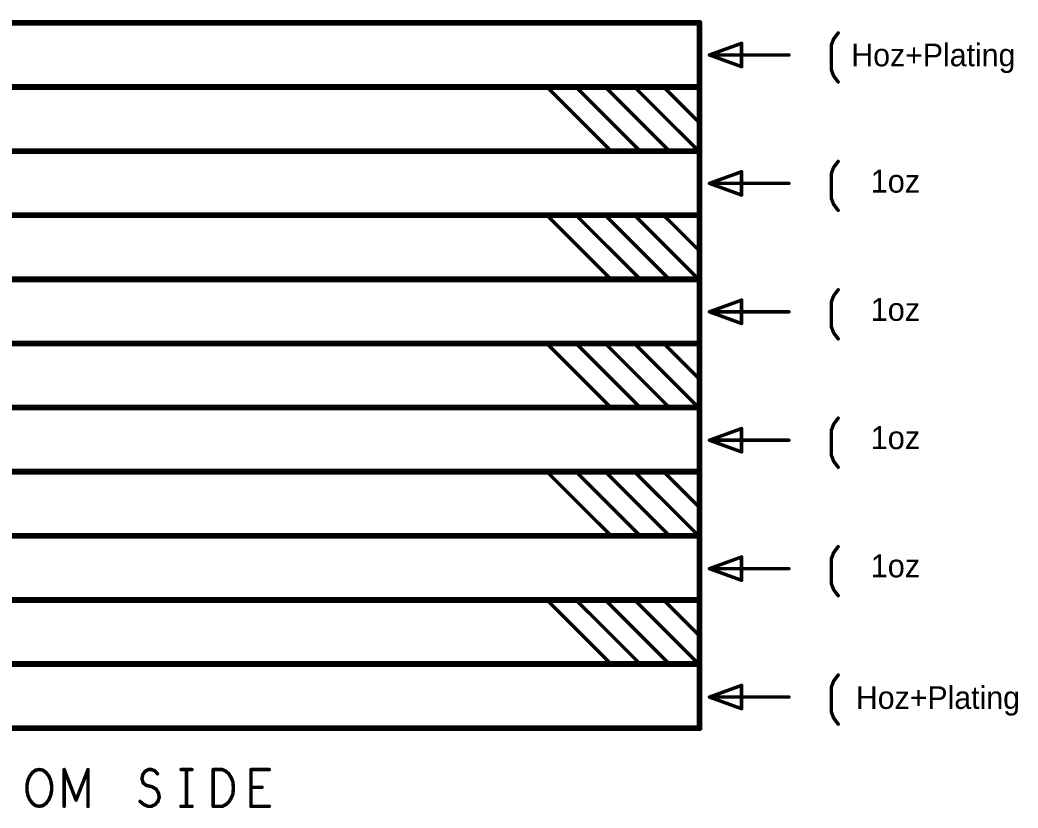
# Model space of a CAD drawing. Extents: x -2963 to -2452, y -1056 to -650.
# Drawn here: x -2582.35 to -2538.96, y -831 to -796.71 of the extents above; entities that cross this region are included whole.
import ezdxf

# ---------------------------------------------------------------- set-up
doc = ezdxf.new("R2010")
doc.units = 0
doc.header["$MEASUREMENT"] = 0
doc.layers.add('DRILLDRAWING', color=1, linetype='CONTINUOUS')

msp = doc.modelspace()

# ---------------------------------------------------------------- linework, layer by layer
at = {"layer": 'DRILLDRAWING'}
for points, const_width in [([(-2605.813, -796.838), (-2552.803, -796.838)], 0.254), ([(-2552.803, -827.528), (-2552.803, -796.838)], 0.254), ([(-2547.076, -797.81), (-2546.976, -797.543)], 0.152), ([(-2546.976, -797.543), (-2546.777, -797.277)], 0.152), ([(-2552.374, -798.235), (-2550.977, -797.727)], 0.152), ([(-2550.977, -798.743), (-2550.977, -797.727)], 0.152), ([(-2547.076, -798.877), (-2547.076, -797.81)], 0.152), ([(-2552.374, -798.235), (-2548.919, -798.235)], 0.152), ([(-2552.374, -798.235), (-2550.977, -798.743)], 0.152), ([(-2547.076, -798.877), (-2546.976, -799.144)], 0.152), ([(-2546.976, -799.144), (-2546.777, -799.41)], 0.152), ([(-2605.813, -799.628), (-2552.803, -799.628)], 0.254), ([(-2559.432, -799.639), (-2556.638, -802.433)], 0.152), ([(-2558.162, -799.639), (-2555.368, -802.433)], 0.152), ([(-2556.892, -799.639), (-2554.098, -802.433)], 0.152), ([(-2555.622, -799.639), (-2552.828, -802.433)], 0.152), ([(-2554.352, -799.639), (-2552.828, -801.163)], 0.152), ([(-2605.813, -802.418), (-2552.803, -802.418)], 0.254), ([(-2546.976, -803.131), (-2546.777, -802.865)], 0.152), ([(-2547.076, -803.398), (-2546.976, -803.131)], 0.152), ([(-2552.374, -803.823), (-2550.977, -803.315)], 0.152), ([(-2550.977, -804.331), (-2550.977, -803.315)], 0.152), ([(-2547.076, -804.465), (-2547.076, -803.398)], 0.152), ([(-2552.374, -803.823), (-2548.919, -803.823)], 0.152), ([(-2552.374, -803.823), (-2550.977, -804.331)], 0.152), ([(-2547.076, -804.465), (-2546.976, -804.732)], 0.152), ([(-2546.976, -804.732), (-2546.777, -804.998)], 0.152), ([(-2605.813, -805.208), (-2552.803, -805.208)], 0.254), ([(-2559.432, -805.219), (-2556.638, -808.013)], 0.152), ([(-2558.162, -805.219), (-2555.368, -808.013)], 0.152), ([(-2556.892, -805.219), (-2554.098, -808.013)], 0.152), ([(-2555.622, -805.219), (-2552.828, -808.013)], 0.152), ([(-2554.352, -805.219), (-2552.828, -806.743)], 0.152), ([(-2605.813, -807.998), (-2552.803, -807.998)], 0.254), ([(-2546.976, -808.719), (-2546.777, -808.453)], 0.152), ([(-2552.374, -809.411), (-2550.977, -808.903)], 0.152), ([(-2550.977, -809.919), (-2550.977, -808.903)], 0.152), ([(-2547.076, -808.986), (-2546.976, -808.719)], 0.152), ([(-2547.076, -810.053), (-2547.076, -808.986)], 0.152), ([(-2552.374, -809.411), (-2548.919, -809.411)], 0.152), ([(-2552.374, -809.411), (-2550.977, -809.919)], 0.152), ([(-2547.076, -810.053), (-2546.976, -810.32)], 0.152), ([(-2546.976, -810.32), (-2546.777, -810.586)], 0.152), ([(-2605.813, -810.788), (-2552.803, -810.788)], 0.254), ([(-2559.432, -810.799), (-2556.638, -813.593)], 0.152), ([(-2558.162, -810.799), (-2555.368, -813.593)], 0.152), ([(-2556.892, -810.799), (-2554.098, -813.593)], 0.152), ([(-2555.622, -810.799), (-2552.828, -813.593)], 0.152), ([(-2554.352, -810.799), (-2552.828, -812.323)], 0.152), ([(-2605.813, -813.578), (-2552.803, -813.578)], 0.254), ([(-2546.976, -814.307), (-2546.777, -814.041)], 0.152), ([(-2552.374, -814.999), (-2550.977, -814.491)], 0.152), ([(-2550.977, -815.507), (-2550.977, -814.491)], 0.152), ([(-2547.076, -814.574), (-2546.976, -814.307)], 0.152), ([(-2547.076, -815.641), (-2547.076, -814.574)], 0.152), ([(-2552.374, -814.999), (-2548.919, -814.999)], 0.152), ([(-2552.374, -814.999), (-2550.977, -815.507)], 0.152), ([(-2547.076, -815.641), (-2546.976, -815.908)], 0.152), ([(-2605.813, -816.368), (-2552.803, -816.368)], 0.254), ([(-2546.976, -815.908), (-2546.777, -816.174)], 0.152), ([(-2559.432, -816.379), (-2556.638, -819.173)], 0.152), ([(-2558.162, -816.379), (-2555.368, -819.173)], 0.152), ([(-2556.892, -816.379), (-2554.098, -819.173)], 0.152), ([(-2555.622, -816.379), (-2552.828, -819.173)], 0.152), ([(-2554.352, -816.379), (-2552.828, -817.903)], 0.152), ([(-2605.813, -819.158), (-2552.803, -819.158)], 0.254), ([(-2546.976, -819.895), (-2546.777, -819.629)], 0.152), ([(-2552.374, -820.587), (-2550.977, -820.079)], 0.152), ([(-2550.977, -821.095), (-2550.977, -820.079)], 0.152), ([(-2547.076, -820.162), (-2546.976, -819.895)], 0.152), ([(-2547.076, -821.229), (-2547.076, -820.162)], 0.152), ([(-2552.374, -820.587), (-2548.919, -820.587)], 0.152), ([(-2552.374, -820.587), (-2550.977, -821.095)], 0.152), ([(-2547.076, -821.229), (-2546.976, -821.496)], 0.152), ([(-2546.976, -821.496), (-2546.777, -821.762)], 0.152), ([(-2605.813, -821.948), (-2552.803, -821.948)], 0.254), ([(-2559.432, -821.959), (-2556.638, -824.753)], 0.152), ([(-2558.162, -821.959), (-2555.368, -824.753)], 0.152), ([(-2556.892, -821.959), (-2554.098, -824.753)], 0.152), ([(-2555.622, -821.959), (-2552.828, -824.753)], 0.152), ([(-2554.352, -821.959), (-2552.828, -823.483)], 0.152), ([(-2605.813, -824.738), (-2552.803, -824.738)], 0.254), ([(-2546.976, -825.483), (-2546.777, -825.217)], 0.152), ([(-2552.374, -826.175), (-2550.977, -825.667)], 0.152), ([(-2550.977, -826.683), (-2550.977, -825.667)], 0.152), ([(-2547.076, -825.75), (-2546.976, -825.483)], 0.152), ([(-2547.076, -826.817), (-2547.076, -825.75)], 0.152), ([(-2552.374, -826.175), (-2548.919, -826.175)], 0.152), ([(-2552.374, -826.175), (-2550.977, -826.683)], 0.152), ([(-2547.076, -826.817), (-2546.976, -827.084)], 0.152), ([(-2546.976, -827.084), (-2546.777, -827.35)], 0.152), ([(-2605.813, -827.528), (-2552.803, -827.528)], 0.254), ([(-2605.813, -827.528), (-2552.803, -827.528)], 0.254), ([(-2581.67, -829.355), (-2581.511, -829.328)], 0.152), ([(-2581.511, -829.328), (-2581.352, -829.355)], 0.152), ([(-2580.428, -830.928), (-2580.428, -829.328)], 0.152), ([(-2580.428, -829.328), (-2579.911, -830.661)], 0.152), ([(-2579.911, -830.661), (-2579.394, -829.328)], 0.152), ([(-2579.394, -830.928), (-2579.394, -829.328)], 0.152), ([(-2576.909, -829.408), (-2576.77, -829.328)], 0.152), ([(-2576.77, -829.328), (-2576.631, -829.328)], 0.152), ([(-2576.631, -829.328), (-2576.492, -829.381)], 0.152), ([(-2575.349, -829.328), (-2574.872, -829.328)], 0.152), ([(-2575.11, -830.928), (-2575.11, -829.328)], 0.152), ([(-2573.948, -830.928), (-2573.948, -829.328)], 0.152), ([(-2573.948, -829.328), (-2573.55, -829.328)], 0.152), ([(-2573.55, -829.328), (-2573.391, -829.408)], 0.152), ([(-2572.308, -830.928), (-2572.308, -829.328)], 0.152), ([(-2572.308, -829.328), (-2571.512, -829.328)], 0.152), ([(-2582.008, -829.808), (-2581.929, -829.621)], 0.152), ([(-2581.929, -829.621), (-2581.81, -829.461)], 0.152), ([(-2581.81, -829.461), (-2581.67, -829.355)], 0.152), ([(-2581.352, -829.355), (-2581.213, -829.461)], 0.152), ([(-2581.213, -829.461), (-2581.093, -829.621)], 0.152), ([(-2581.093, -829.621), (-2581.014, -829.808)], 0.152), ([(-2577.049, -829.728), (-2577.009, -829.541)], 0.152), ([(-2577.049, -829.728), (-2576.989, -829.915)], 0.152), ([(-2577.009, -829.541), (-2576.909, -829.408)], 0.152), ([(-2576.492, -829.381), (-2576.372, -829.515)], 0.152), ([(-2573.391, -829.408), (-2573.271, -829.515)], 0.152), ([(-2573.271, -829.515), (-2573.172, -829.675)], 0.152), ([(-2573.172, -829.675), (-2573.092, -829.861)], 0.152), ([(-2582.048, -830.021), (-2582.008, -829.808)], 0.152), ([(-2582.048, -830.235), (-2582.048, -830.021)], 0.152), ([(-2581.014, -829.808), (-2580.974, -830.021)], 0.152), ([(-2580.974, -830.235), (-2580.974, -830.021)], 0.152), ([(-2576.989, -829.915), (-2576.85, -830.021)], 0.152), ([(-2576.85, -830.021), (-2576.611, -830.075)], 0.152), ([(-2576.611, -830.075), (-2576.432, -830.181)], 0.152), ([(-2576.432, -830.181), (-2576.333, -830.341)], 0.152), ([(-2573.092, -829.861), (-2573.072, -830.128)], 0.152), ([(-2573.092, -830.395), (-2573.072, -830.128)], 0.152), ([(-2572.308, -830.101), (-2571.83, -830.101)], 0.152), ([(-2582.048, -830.235), (-2582.008, -830.448)], 0.152), ([(-2582.008, -830.448), (-2581.929, -830.635)], 0.152), ([(-2581.929, -830.635), (-2581.81, -830.795)], 0.152), ([(-2581.213, -830.795), (-2581.093, -830.635)], 0.152), ([(-2581.093, -830.635), (-2581.014, -830.448)], 0.152), ([(-2581.014, -830.448), (-2580.974, -830.235)], 0.152), ([(-2576.352, -830.715), (-2576.293, -830.528)], 0.152), ([(-2576.333, -830.341), (-2576.293, -830.528)], 0.152), ([(-2573.271, -830.741), (-2573.172, -830.581)], 0.152), ([(-2573.172, -830.581), (-2573.092, -830.395)], 0.152), ([(-2581.81, -830.795), (-2581.67, -830.901)], 0.152), ([(-2581.67, -830.901), (-2581.511, -830.928)], 0.152), ([(-2581.511, -830.928), (-2581.352, -830.901)], 0.152), ([(-2581.352, -830.901), (-2581.213, -830.795)], 0.152), ([(-2577.128, -830.715), (-2576.969, -830.848)], 0.152), ([(-2576.969, -830.848), (-2576.79, -830.928)], 0.152), ([(-2576.79, -830.928), (-2576.631, -830.928)], 0.152), ([(-2576.631, -830.928), (-2576.472, -830.848)], 0.152), ([(-2576.472, -830.848), (-2576.352, -830.715)], 0.152), ([(-2575.349, -830.928), (-2574.872, -830.928)], 0.152), ([(-2573.948, -830.928), (-2573.55, -830.928)], 0.152), ([(-2573.55, -830.928), (-2573.391, -830.848)], 0.152), ([(-2573.391, -830.848), (-2573.271, -830.741)], 0.152), ([(-2572.308, -830.928), (-2571.512, -830.928)], 0.152)]:
    msp.add_lwpolyline(points, dxfattribs=dict(at, const_width=const_width))
for points, const_width in [([(-2552.866, -796.838, 1), (-2552.739, -796.838, 1)], 0.127), ([(-2552.866, -796.838, 1), (-2552.739, -796.838, 1)], 0.127), ([(-2547.014, -797.543, 1), (-2546.938, -797.543, 1)], 0.0762), ([(-2547.014, -797.543, 1), (-2546.938, -797.543, 1)], 0.0762), ([(-2546.815, -797.277, 1), (-2546.739, -797.277, 1)], 0.0762), ([(-2551.015, -797.727, 1), (-2550.939, -797.727, 1)], 0.0762), ([(-2551.015, -797.727, 1), (-2550.939, -797.727, 1)], 0.0762), ([(-2547.114, -797.81, 1), (-2547.038, -797.81, 1)], 0.0762), ([(-2547.114, -797.81, 1), (-2547.038, -797.81, 1)], 0.0762), ([(-2552.412, -798.235, 1), (-2552.336, -798.235, 1)], 0.0762), ([(-2552.412, -798.235, 1), (-2552.336, -798.235, 1)], 0.0762), ([(-2552.412, -798.235, 1), (-2552.336, -798.235, 1)], 0.0762), ([(-2548.957, -798.235, 1), (-2548.881, -798.235, 1)], 0.0762), ([(-2551.015, -798.743, 1), (-2550.939, -798.743, 1)], 0.0762), ([(-2551.015, -798.743, 1), (-2550.939, -798.743, 1)], 0.0762), ([(-2547.114, -798.877, 1), (-2547.038, -798.877, 1)], 0.0762), ([(-2547.114, -798.877, 1), (-2547.038, -798.877, 1)], 0.0762), ([(-2547.014, -799.144, 1), (-2546.938, -799.144, 1)], 0.0762), ([(-2547.014, -799.144, 1), (-2546.938, -799.144, 1)], 0.0762), ([(-2559.47, -799.639, 1), (-2559.394, -799.639, 1)], 0.0762), ([(-2558.2, -799.639, 1), (-2558.124, -799.639, 1)], 0.0762), ([(-2556.93, -799.639, 1), (-2556.854, -799.639, 1)], 0.0762), ([(-2555.66, -799.639, 1), (-2555.584, -799.639, 1)], 0.0762), ([(-2554.39, -799.639, 1), (-2554.314, -799.639, 1)], 0.0762), ([(-2552.866, -799.628, 1), (-2552.739, -799.628, 1)], 0.127), ([(-2546.815, -799.41, 1), (-2546.739, -799.41, 1)], 0.0762), ([(-2552.866, -801.163, 1), (-2552.79, -801.163, 1)], 0.0762), ([(-2556.676, -802.433, 1), (-2556.6, -802.433, 1)], 0.0762), ([(-2555.406, -802.433, 1), (-2555.33, -802.433, 1)], 0.0762), ([(-2554.136, -802.433, 1), (-2554.06, -802.433, 1)], 0.0762), ([(-2552.866, -802.418, 1), (-2552.739, -802.418, 1)], 0.127), ([(-2552.866, -802.433, 1), (-2552.79, -802.433, 1)], 0.0762), ([(-2546.815, -802.865, 1), (-2546.739, -802.865, 1)], 0.0762), ([(-2547.014, -803.131, 1), (-2546.938, -803.131, 1)], 0.0762), ([(-2547.014, -803.131, 1), (-2546.938, -803.131, 1)], 0.0762), ([(-2551.015, -803.315, 1), (-2550.939, -803.315, 1)], 0.0762), ([(-2551.015, -803.315, 1), (-2550.939, -803.315, 1)], 0.0762), ([(-2547.114, -803.398, 1), (-2547.038, -803.398, 1)], 0.0762), ([(-2547.114, -803.398, 1), (-2547.038, -803.398, 1)], 0.0762), ([(-2552.412, -803.823, 1), (-2552.336, -803.823, 1)], 0.0762), ([(-2552.412, -803.823, 1), (-2552.336, -803.823, 1)], 0.0762), ([(-2552.412, -803.823, 1), (-2552.336, -803.823, 1)], 0.0762), ([(-2548.957, -803.823, 1), (-2548.881, -803.823, 1)], 0.0762), ([(-2551.015, -804.331, 1), (-2550.939, -804.331, 1)], 0.0762), ([(-2551.015, -804.331, 1), (-2550.939, -804.331, 1)], 0.0762), ([(-2547.114, -804.465, 1), (-2547.038, -804.465, 1)], 0.0762), ([(-2547.114, -804.465, 1), (-2547.038, -804.465, 1)], 0.0762), ([(-2547.014, -804.732, 1), (-2546.938, -804.732, 1)], 0.0762), ([(-2547.014, -804.732, 1), (-2546.938, -804.732, 1)], 0.0762), ([(-2546.815, -804.998, 1), (-2546.739, -804.998, 1)], 0.0762), ([(-2559.47, -805.219, 1), (-2559.394, -805.219, 1)], 0.0762), ([(-2558.2, -805.219, 1), (-2558.124, -805.219, 1)], 0.0762), ([(-2556.93, -805.219, 1), (-2556.854, -805.219, 1)], 0.0762), ([(-2555.66, -805.219, 1), (-2555.584, -805.219, 1)], 0.0762), ([(-2554.39, -805.219, 1), (-2554.314, -805.219, 1)], 0.0762), ([(-2552.866, -805.208, 1), (-2552.739, -805.208, 1)], 0.127), ([(-2552.866, -806.743, 1), (-2552.79, -806.743, 1)], 0.0762), ([(-2556.676, -808.013, 1), (-2556.6, -808.013, 1)], 0.0762), ([(-2555.406, -808.013, 1), (-2555.33, -808.013, 1)], 0.0762), ([(-2554.136, -808.013, 1), (-2554.06, -808.013, 1)], 0.0762), ([(-2552.866, -807.998, 1), (-2552.739, -807.998, 1)], 0.127), ([(-2552.866, -808.013, 1), (-2552.79, -808.013, 1)], 0.0762), ([(-2546.815, -808.453, 1), (-2546.739, -808.453, 1)], 0.0762), ([(-2551.015, -808.903, 1), (-2550.939, -808.903, 1)], 0.0762), ([(-2551.015, -808.903, 1), (-2550.939, -808.903, 1)], 0.0762), ([(-2547.014, -808.719, 1), (-2546.938, -808.719, 1)], 0.0762), ([(-2547.014, -808.719, 1), (-2546.938, -808.719, 1)], 0.0762), ([(-2547.114, -808.986, 1), (-2547.038, -808.986, 1)], 0.0762), ([(-2547.114, -808.986, 1), (-2547.038, -808.986, 1)], 0.0762), ([(-2552.412, -809.411, 1), (-2552.336, -809.411, 1)], 0.0762), ([(-2552.412, -809.411, 1), (-2552.336, -809.411, 1)], 0.0762), ([(-2552.412, -809.411, 1), (-2552.336, -809.411, 1)], 0.0762), ([(-2548.957, -809.411, 1), (-2548.881, -809.411, 1)], 0.0762), ([(-2551.015, -809.919, 1), (-2550.939, -809.919, 1)], 0.0762), ([(-2551.015, -809.919, 1), (-2550.939, -809.919, 1)], 0.0762), ([(-2547.114, -810.053, 1), (-2547.038, -810.053, 1)], 0.0762), ([(-2547.114, -810.053, 1), (-2547.038, -810.053, 1)], 0.0762), ([(-2547.014, -810.32, 1), (-2546.938, -810.32, 1)], 0.0762), ([(-2547.014, -810.32, 1), (-2546.938, -810.32, 1)], 0.0762), ([(-2546.815, -810.586, 1), (-2546.739, -810.586, 1)], 0.0762), ([(-2559.47, -810.799, 1), (-2559.394, -810.799, 1)], 0.0762), ([(-2558.2, -810.799, 1), (-2558.124, -810.799, 1)], 0.0762), ([(-2556.93, -810.799, 1), (-2556.854, -810.799, 1)], 0.0762), ([(-2555.66, -810.799, 1), (-2555.584, -810.799, 1)], 0.0762), ([(-2554.39, -810.799, 1), (-2554.314, -810.799, 1)], 0.0762), ([(-2552.866, -810.788, 1), (-2552.739, -810.788, 1)], 0.127), ([(-2552.866, -812.323, 1), (-2552.79, -812.323, 1)], 0.0762), ([(-2556.676, -813.593, 1), (-2556.6, -813.593, 1)], 0.0762), ([(-2555.406, -813.593, 1), (-2555.33, -813.593, 1)], 0.0762), ([(-2554.136, -813.593, 1), (-2554.06, -813.593, 1)], 0.0762), ([(-2552.866, -813.578, 1), (-2552.739, -813.578, 1)], 0.127), ([(-2552.866, -813.593, 1), (-2552.79, -813.593, 1)], 0.0762), ([(-2546.815, -814.041, 1), (-2546.739, -814.041, 1)], 0.0762), ([(-2551.015, -814.491, 1), (-2550.939, -814.491, 1)], 0.0762), ([(-2551.015, -814.491, 1), (-2550.939, -814.491, 1)], 0.0762), ([(-2547.114, -814.574, 1), (-2547.038, -814.574, 1)], 0.0762), ([(-2547.114, -814.574, 1), (-2547.038, -814.574, 1)], 0.0762), ([(-2547.014, -814.307, 1), (-2546.938, -814.307, 1)], 0.0762), ([(-2547.014, -814.307, 1), (-2546.938, -814.307, 1)], 0.0762), ([(-2552.412, -814.999, 1), (-2552.336, -814.999, 1)], 0.0762), ([(-2552.412, -814.999, 1), (-2552.336, -814.999, 1)], 0.0762), ([(-2552.412, -814.999, 1), (-2552.336, -814.999, 1)], 0.0762), ([(-2548.957, -814.999, 1), (-2548.881, -814.999, 1)], 0.0762), ([(-2551.015, -815.507, 1), (-2550.939, -815.507, 1)], 0.0762), ([(-2551.015, -815.507, 1), (-2550.939, -815.507, 1)], 0.0762), ([(-2547.114, -815.641, 1), (-2547.038, -815.641, 1)], 0.0762), ([(-2547.114, -815.641, 1), (-2547.038, -815.641, 1)], 0.0762), ([(-2552.866, -816.368, 1), (-2552.739, -816.368, 1)], 0.127), ([(-2547.014, -815.908, 1), (-2546.938, -815.908, 1)], 0.0762), ([(-2547.014, -815.908, 1), (-2546.938, -815.908, 1)], 0.0762), ([(-2546.815, -816.174, 1), (-2546.739, -816.174, 1)], 0.0762), ([(-2559.47, -816.379, 1), (-2559.394, -816.379, 1)], 0.0762), ([(-2558.2, -816.379, 1), (-2558.124, -816.379, 1)], 0.0762), ([(-2556.93, -816.379, 1), (-2556.854, -816.379, 1)], 0.0762), ([(-2555.66, -816.379, 1), (-2555.584, -816.379, 1)], 0.0762), ([(-2554.39, -816.379, 1), (-2554.314, -816.379, 1)], 0.0762), ([(-2552.866, -817.903, 1), (-2552.79, -817.903, 1)], 0.0762), ([(-2556.676, -819.173, 1), (-2556.6, -819.173, 1)], 0.0762), ([(-2555.406, -819.173, 1), (-2555.33, -819.173, 1)], 0.0762), ([(-2554.136, -819.173, 1), (-2554.06, -819.173, 1)], 0.0762), ([(-2552.866, -819.158, 1), (-2552.739, -819.158, 1)], 0.127), ([(-2552.866, -819.173, 1), (-2552.79, -819.173, 1)], 0.0762), ([(-2546.815, -819.629, 1), (-2546.739, -819.629, 1)], 0.0762), ([(-2551.015, -820.079, 1), (-2550.939, -820.079, 1)], 0.0762), ([(-2551.015, -820.079, 1), (-2550.939, -820.079, 1)], 0.0762), ([(-2547.114, -820.162, 1), (-2547.038, -820.162, 1)], 0.0762), ([(-2547.114, -820.162, 1), (-2547.038, -820.162, 1)], 0.0762), ([(-2547.014, -819.895, 1), (-2546.938, -819.895, 1)], 0.0762), ([(-2547.014, -819.895, 1), (-2546.938, -819.895, 1)], 0.0762), ([(-2552.412, -820.587, 1), (-2552.336, -820.587, 1)], 0.0762), ([(-2552.412, -820.587, 1), (-2552.336, -820.587, 1)], 0.0762), ([(-2552.412, -820.587, 1), (-2552.336, -820.587, 1)], 0.0762), ([(-2548.957, -820.587, 1), (-2548.881, -820.587, 1)], 0.0762), ([(-2551.015, -821.095, 1), (-2550.939, -821.095, 1)], 0.0762), ([(-2551.015, -821.095, 1), (-2550.939, -821.095, 1)], 0.0762), ([(-2547.114, -821.229, 1), (-2547.038, -821.229, 1)], 0.0762), ([(-2547.114, -821.229, 1), (-2547.038, -821.229, 1)], 0.0762), ([(-2547.014, -821.496, 1), (-2546.938, -821.496, 1)], 0.0762), ([(-2547.014, -821.496, 1), (-2546.938, -821.496, 1)], 0.0762), ([(-2559.47, -821.959, 1), (-2559.394, -821.959, 1)], 0.0762), ([(-2558.2, -821.959, 1), (-2558.124, -821.959, 1)], 0.0762), ([(-2556.93, -821.959, 1), (-2556.854, -821.959, 1)], 0.0762), ([(-2555.66, -821.959, 1), (-2555.584, -821.959, 1)], 0.0762), ([(-2554.39, -821.959, 1), (-2554.314, -821.959, 1)], 0.0762), ([(-2552.866, -821.948, 1), (-2552.739, -821.948, 1)], 0.127), ([(-2546.815, -821.762, 1), (-2546.739, -821.762, 1)], 0.0762), ([(-2552.866, -823.483, 1), (-2552.79, -823.483, 1)], 0.0762), ([(-2556.676, -824.753, 1), (-2556.6, -824.753, 1)], 0.0762), ([(-2555.406, -824.753, 1), (-2555.33, -824.753, 1)], 0.0762), ([(-2554.136, -824.753, 1), (-2554.06, -824.753, 1)], 0.0762), ([(-2552.866, -824.738, 1), (-2552.739, -824.738, 1)], 0.127), ([(-2552.866, -824.753, 1), (-2552.79, -824.753, 1)], 0.0762), ([(-2546.815, -825.217, 1), (-2546.739, -825.217, 1)], 0.0762), ([(-2551.015, -825.667, 1), (-2550.939, -825.667, 1)], 0.0762), ([(-2551.015, -825.667, 1), (-2550.939, -825.667, 1)], 0.0762), ([(-2547.114, -825.75, 1), (-2547.038, -825.75, 1)], 0.0762), ([(-2547.114, -825.75, 1), (-2547.038, -825.75, 1)], 0.0762), ([(-2547.014, -825.483, 1), (-2546.938, -825.483, 1)], 0.0762), ([(-2547.014, -825.483, 1), (-2546.938, -825.483, 1)], 0.0762), ([(-2552.412, -826.175, 1), (-2552.336, -826.175, 1)], 0.0762), ([(-2552.412, -826.175, 1), (-2552.336, -826.175, 1)], 0.0762), ([(-2552.412, -826.175, 1), (-2552.336, -826.175, 1)], 0.0762), ([(-2548.957, -826.175, 1), (-2548.881, -826.175, 1)], 0.0762), ([(-2551.015, -826.683, 1), (-2550.939, -826.683, 1)], 0.0762), ([(-2551.015, -826.683, 1), (-2550.939, -826.683, 1)], 0.0762), ([(-2547.114, -826.817, 1), (-2547.038, -826.817, 1)], 0.0762), ([(-2547.114, -826.817, 1), (-2547.038, -826.817, 1)], 0.0762), ([(-2547.014, -827.084, 1), (-2546.938, -827.084, 1)], 0.0762), ([(-2547.014, -827.084, 1), (-2546.938, -827.084, 1)], 0.0762), ([(-2552.866, -827.528, 1), (-2552.739, -827.528, 1)], 0.127), ([(-2552.866, -827.528, 1), (-2552.739, -827.528, 1)], 0.127), ([(-2552.866, -827.528, 1), (-2552.739, -827.528, 1)], 0.127), ([(-2546.815, -827.35, 1), (-2546.739, -827.35, 1)], 0.0762), ([(-2581.549, -829.328, 1), (-2581.473, -829.328, 1)], 0.0762), ([(-2581.549, -829.328, 1), (-2581.473, -829.328, 1)], 0.0762), ([(-2580.466, -829.328, 1), (-2580.39, -829.328, 1)], 0.0762), ([(-2580.466, -829.328, 1), (-2580.39, -829.328, 1)], 0.0762), ([(-2579.432, -829.328, 1), (-2579.355, -829.328, 1)], 0.0762), ([(-2579.432, -829.328, 1), (-2579.355, -829.328, 1)], 0.0762), ([(-2576.808, -829.328, 1), (-2576.732, -829.328, 1)], 0.0762), ([(-2576.808, -829.328, 1), (-2576.732, -829.328, 1)], 0.0762), ([(-2576.669, -829.328, 1), (-2576.593, -829.328, 1)], 0.0762), ([(-2576.669, -829.328, 1), (-2576.593, -829.328, 1)], 0.0762), ([(-2575.387, -829.328, 1), (-2575.311, -829.328, 1)], 0.0762), ([(-2575.148, -829.328, 1), (-2575.072, -829.328, 1)], 0.0762), ([(-2574.91, -829.328, 1), (-2574.833, -829.328, 1)], 0.0762), ([(-2573.986, -829.328, 1), (-2573.91, -829.328, 1)], 0.0762), ([(-2573.986, -829.328, 1), (-2573.91, -829.328, 1)], 0.0762), ([(-2573.588, -829.328, 1), (-2573.512, -829.328, 1)], 0.0762), ([(-2573.588, -829.328, 1), (-2573.512, -829.328, 1)], 0.0762), ([(-2572.346, -829.328, 1), (-2572.27, -829.328, 1)], 0.0762), ([(-2572.346, -829.328, 1), (-2572.27, -829.328, 1)], 0.0762), ([(-2571.55, -829.328, 1), (-2571.474, -829.328, 1)], 0.0762), ([(-2581.967, -829.621, 1), (-2581.891, -829.621, 1)], 0.0762), ([(-2581.967, -829.621, 1), (-2581.891, -829.621, 1)], 0.0762), ([(-2581.848, -829.461, 1), (-2581.771, -829.461, 1)], 0.0762), ([(-2581.848, -829.461, 1), (-2581.771, -829.461, 1)], 0.0762), ([(-2581.708, -829.355, 1), (-2581.632, -829.355, 1)], 0.0762), ([(-2581.708, -829.355, 1), (-2581.632, -829.355, 1)], 0.0762), ([(-2581.39, -829.355, 1), (-2581.314, -829.355, 1)], 0.0762), ([(-2581.39, -829.355, 1), (-2581.314, -829.355, 1)], 0.0762), ([(-2581.251, -829.461, 1), (-2581.175, -829.461, 1)], 0.0762), ([(-2581.251, -829.461, 1), (-2581.175, -829.461, 1)], 0.0762), ([(-2581.131, -829.621, 1), (-2581.055, -829.621, 1)], 0.0762), ([(-2581.131, -829.621, 1), (-2581.055, -829.621, 1)], 0.0762), ([(-2577.087, -829.728, 1), (-2577.011, -829.728, 1)], 0.0762), ([(-2577.087, -829.728, 1), (-2577.011, -829.728, 1)], 0.0762), ([(-2577.047, -829.541, 1), (-2576.971, -829.541, 1)], 0.0762), ([(-2577.047, -829.541, 1), (-2576.971, -829.541, 1)], 0.0762), ([(-2576.948, -829.408, 1), (-2576.871, -829.408, 1)], 0.0762), ([(-2576.948, -829.408, 1), (-2576.871, -829.408, 1)], 0.0762), ([(-2576.53, -829.381, 1), (-2576.453, -829.381, 1)], 0.0762), ([(-2576.53, -829.381, 1), (-2576.453, -829.381, 1)], 0.0762), ([(-2576.41, -829.515, 1), (-2576.334, -829.515, 1)], 0.0762), ([(-2573.429, -829.408, 1), (-2573.353, -829.408, 1)], 0.0762), ([(-2573.429, -829.408, 1), (-2573.353, -829.408, 1)], 0.0762), ([(-2573.309, -829.515, 1), (-2573.233, -829.515, 1)], 0.0762), ([(-2573.309, -829.515, 1), (-2573.233, -829.515, 1)], 0.0762), ([(-2573.21, -829.675, 1), (-2573.134, -829.675, 1)], 0.0762), ([(-2573.21, -829.675, 1), (-2573.134, -829.675, 1)], 0.0762), ([(-2582.086, -830.021, 1), (-2582.01, -830.021, 1)], 0.0762), ([(-2582.086, -830.021, 1), (-2582.01, -830.021, 1)], 0.0762), ([(-2582.047, -829.808, 1), (-2581.97, -829.808, 1)], 0.0762), ([(-2582.047, -829.808, 1), (-2581.97, -829.808, 1)], 0.0762), ([(-2581.052, -829.808, 1), (-2580.976, -829.808, 1)], 0.0762), ([(-2581.052, -829.808, 1), (-2580.976, -829.808, 1)], 0.0762), ([(-2581.012, -830.021, 1), (-2580.936, -830.021, 1)], 0.0762), ([(-2581.012, -830.021, 1), (-2580.936, -830.021, 1)], 0.0762), ([(-2577.027, -829.915, 1), (-2576.951, -829.915, 1)], 0.0762), ([(-2577.027, -829.915, 1), (-2576.951, -829.915, 1)], 0.0762), ([(-2576.888, -830.021, 1), (-2576.812, -830.021, 1)], 0.0762), ([(-2576.888, -830.021, 1), (-2576.812, -830.021, 1)], 0.0762), ([(-2576.649, -830.075, 1), (-2576.573, -830.075, 1)], 0.0762), ([(-2576.649, -830.075, 1), (-2576.573, -830.075, 1)], 0.0762), ([(-2576.47, -830.181, 1), (-2576.394, -830.181, 1)], 0.0762), ([(-2576.47, -830.181, 1), (-2576.394, -830.181, 1)], 0.0762), ([(-2573.13, -829.861, 1), (-2573.054, -829.861, 1)], 0.0762), ([(-2573.13, -829.861, 1), (-2573.054, -829.861, 1)], 0.0762), ([(-2573.111, -830.128, 1), (-2573.034, -830.128, 1)], 0.0762), ([(-2573.111, -830.128, 1), (-2573.034, -830.128, 1)], 0.0762), ([(-2572.346, -830.101, 1), (-2572.27, -830.101, 1)], 0.0762), ([(-2571.869, -830.101, 1), (-2571.792, -830.101, 1)], 0.0762), ([(-2582.086, -830.235, 1), (-2582.01, -830.235, 1)], 0.0762), ([(-2582.086, -830.235, 1), (-2582.01, -830.235, 1)], 0.0762), ([(-2582.047, -830.448, 1), (-2581.97, -830.448, 1)], 0.0762), ([(-2582.047, -830.448, 1), (-2581.97, -830.448, 1)], 0.0762), ([(-2581.967, -830.635, 1), (-2581.891, -830.635, 1)], 0.0762), ([(-2581.967, -830.635, 1), (-2581.891, -830.635, 1)], 0.0762), ([(-2581.131, -830.635, 1), (-2581.055, -830.635, 1)], 0.0762), ([(-2581.131, -830.635, 1), (-2581.055, -830.635, 1)], 0.0762), ([(-2581.052, -830.448, 1), (-2580.976, -830.448, 1)], 0.0762), ([(-2581.052, -830.448, 1), (-2580.976, -830.448, 1)], 0.0762), ([(-2581.012, -830.235, 1), (-2580.936, -830.235, 1)], 0.0762), ([(-2581.012, -830.235, 1), (-2580.936, -830.235, 1)], 0.0762), ([(-2576.371, -830.341, 1), (-2576.294, -830.341, 1)], 0.0762), ([(-2576.371, -830.341, 1), (-2576.294, -830.341, 1)], 0.0762), ([(-2576.331, -830.528, 1), (-2576.255, -830.528, 1)], 0.0762), ([(-2576.331, -830.528, 1), (-2576.255, -830.528, 1)], 0.0762), ([(-2573.21, -830.581, 1), (-2573.134, -830.581, 1)], 0.0762), ([(-2573.21, -830.581, 1), (-2573.134, -830.581, 1)], 0.0762), ([(-2573.13, -830.395, 1), (-2573.054, -830.395, 1)], 0.0762), ([(-2573.13, -830.395, 1), (-2573.054, -830.395, 1)], 0.0762), ([(-2581.848, -830.795, 1), (-2581.771, -830.795, 1)], 0.0762), ([(-2581.848, -830.795, 1), (-2581.771, -830.795, 1)], 0.0762), ([(-2581.708, -830.901, 1), (-2581.632, -830.901, 1)], 0.0762), ([(-2581.708, -830.901, 1), (-2581.632, -830.901, 1)], 0.0762), ([(-2581.549, -830.928, 1), (-2581.473, -830.928, 1)], 0.0762), ([(-2581.549, -830.928, 1), (-2581.473, -830.928, 1)], 0.0762), ([(-2581.39, -830.901, 1), (-2581.314, -830.901, 1)], 0.0762), ([(-2581.39, -830.901, 1), (-2581.314, -830.901, 1)], 0.0762), ([(-2581.251, -830.795, 1), (-2581.175, -830.795, 1)], 0.0762), ([(-2581.251, -830.795, 1), (-2581.175, -830.795, 1)], 0.0762), ([(-2580.466, -830.928, 1), (-2580.39, -830.928, 1)], 0.0762), ([(-2579.949, -830.661, 1), (-2579.873, -830.661, 1)], 0.0762), ([(-2579.949, -830.661, 1), (-2579.873, -830.661, 1)], 0.0762), ([(-2579.432, -830.928, 1), (-2579.355, -830.928, 1)], 0.0762), ([(-2577.166, -830.715, 1), (-2577.09, -830.715, 1)], 0.0762), ([(-2577.007, -830.848, 1), (-2576.931, -830.848, 1)], 0.0762), ([(-2577.007, -830.848, 1), (-2576.931, -830.848, 1)], 0.0762), ([(-2576.828, -830.928, 1), (-2576.752, -830.928, 1)], 0.0762), ([(-2576.828, -830.928, 1), (-2576.752, -830.928, 1)], 0.0762), ([(-2576.669, -830.928, 1), (-2576.593, -830.928, 1)], 0.0762), ([(-2576.669, -830.928, 1), (-2576.593, -830.928, 1)], 0.0762), ([(-2576.51, -830.848, 1), (-2576.434, -830.848, 1)], 0.0762), ([(-2576.51, -830.848, 1), (-2576.434, -830.848, 1)], 0.0762), ([(-2576.39, -830.715, 1), (-2576.314, -830.715, 1)], 0.0762), ([(-2576.39, -830.715, 1), (-2576.314, -830.715, 1)], 0.0762), ([(-2575.387, -830.928, 1), (-2575.311, -830.928, 1)], 0.0762), ([(-2575.148, -830.928, 1), (-2575.072, -830.928, 1)], 0.0762), ([(-2574.91, -830.928, 1), (-2574.833, -830.928, 1)], 0.0762), ([(-2573.986, -830.928, 1), (-2573.91, -830.928, 1)], 0.0762), ([(-2573.986, -830.928, 1), (-2573.91, -830.928, 1)], 0.0762), ([(-2573.588, -830.928, 1), (-2573.512, -830.928, 1)], 0.0762), ([(-2573.588, -830.928, 1), (-2573.512, -830.928, 1)], 0.0762), ([(-2573.429, -830.848, 1), (-2573.353, -830.848, 1)], 0.0762), ([(-2573.429, -830.848, 1), (-2573.353, -830.848, 1)], 0.0762), ([(-2573.309, -830.741, 1), (-2573.233, -830.741, 1)], 0.0762), ([(-2573.309, -830.741, 1), (-2573.233, -830.741, 1)], 0.0762), ([(-2572.346, -830.928, 1), (-2572.27, -830.928, 1)], 0.0762), ([(-2572.346, -830.928, 1), (-2572.27, -830.928, 1)], 0.0762), ([(-2571.55, -830.928, 1), (-2571.474, -830.928, 1)], 0.0762)]:
    msp.add_lwpolyline(points, format="xyb", close=True, dxfattribs=dict(at, const_width=const_width))

# ---------------------------------------------------------------- texts
for s, height, p in [('Hoz+Plating', 0.98437, (-2546.205, -798.728)), ('1oz', 0.9975, (-2545.363, -804.224)), ('1oz', 0.9975, (-2545.363, -809.804)), ('1oz', 0.9975, (-2545.363, -815.384)), ('1oz', 0.9975, (-2545.363, -820.964)), ('Hoz+Plating', 0.98437, (-2546.006, -826.69))]:
    msp.add_text(s, height=height, dxfattribs=at).set_placement(p)

doc.saveas('drawing.dxf')
